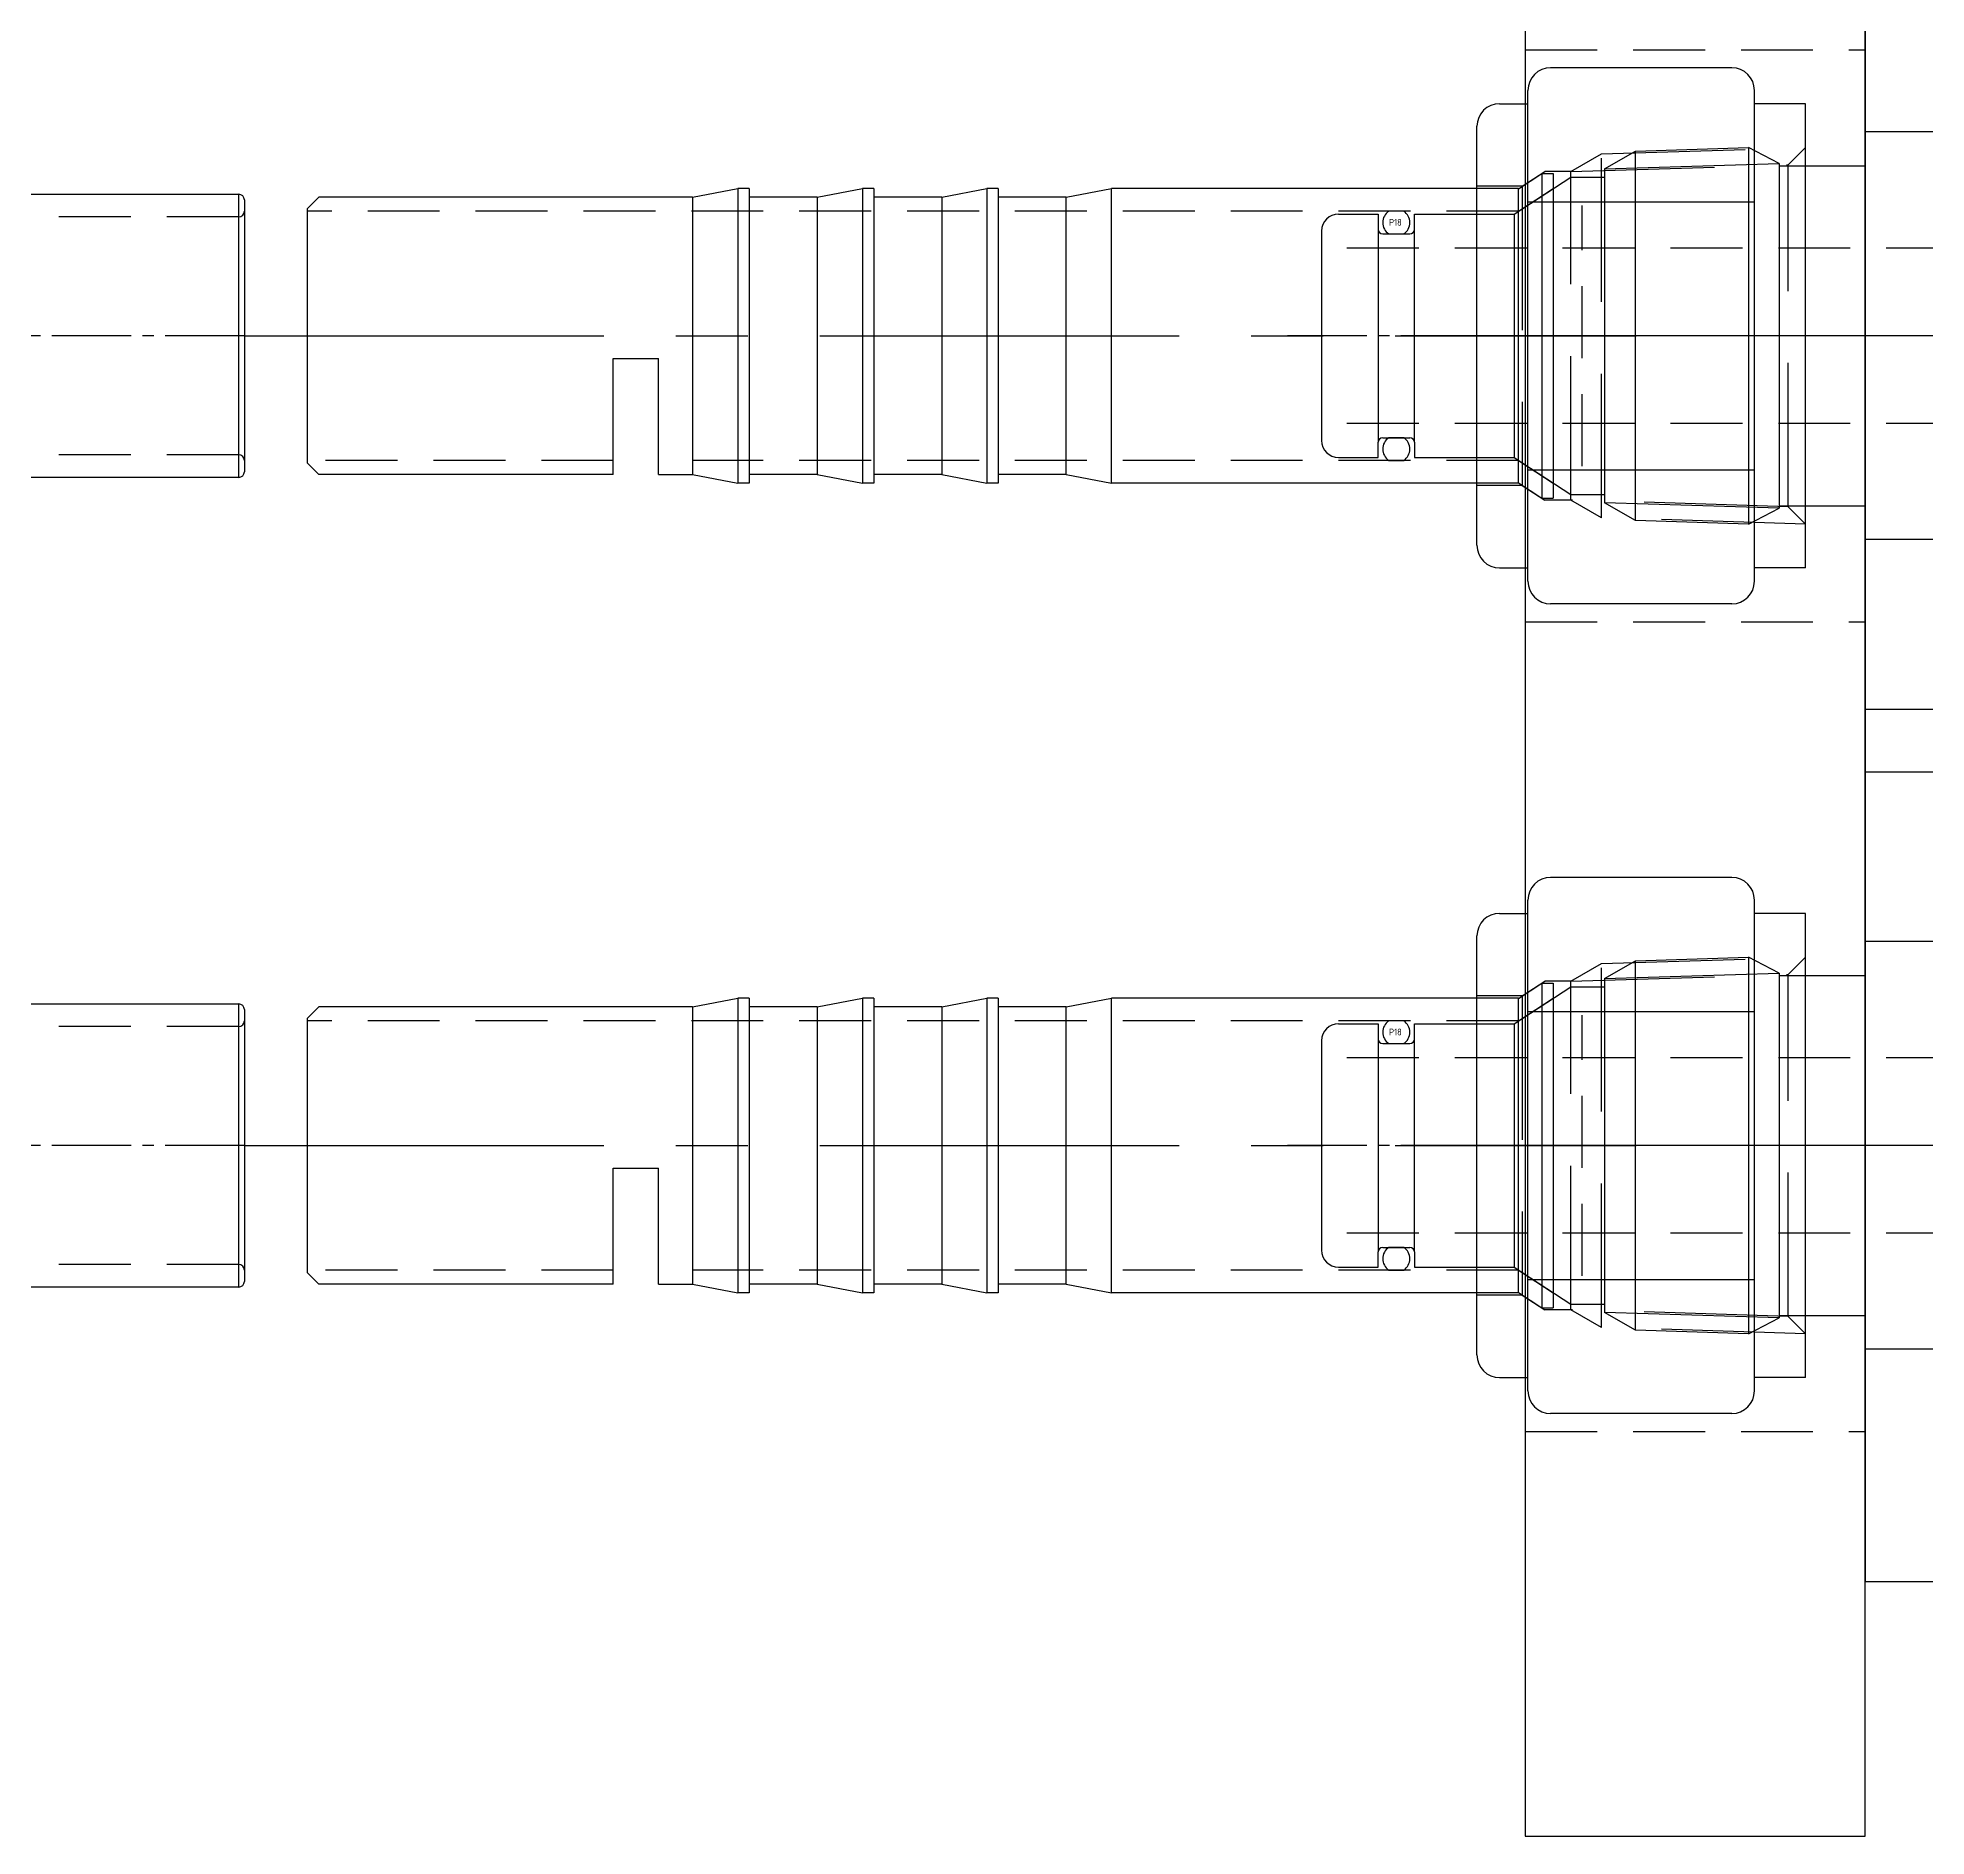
# Model space of a CAD drawing. Header units: millimetres. Extents: x 6089 to 10633, y -545 to 822.
# Drawn here: x 10121.3 to 10288, y 233.4 to 392.2 of the extents above; entities that cross this region are included whole.
import ezdxf
from ezdxf.enums import TextEntityAlignment as Align

# ---------------------------------------------------------------- set-up
doc = ezdxf.new("R2010")
doc.units = ezdxf.units.MM
for name, pattern in [('CENTER', [50.8, 31.75, -6.35, 6.35, -6.35]), ('CENTER1', [10, 7, -1, 1, -1]), ('HIDDEN', [9.525, 6.35, -3.175]), ('HIDDENX2', [19.05, 12.7, -6.35])]:
    doc.linetypes.add(name, pattern=pattern)
doc.layers.add('THIN', color=3, linetype='Continuous')
doc.styles.get("Standard").update_dxf_attribs({"font": 'ISOCP.SHX', "bigfont": 'WHGTXT.SHX'})

# ---------------------------------------------------------------- blocks, each defined once
blk = doc.blocks.new('A$C2CBF475D')
at = {"color": 6}
for p, q in [((-4.08, 12.99), (-2, 14.34)), ((-2, 14.34), (-2, -14.34)), ((-2, 14.34), (-1, 14.34)), ((-1, 14.34), (-1, -14.34)), ((-111, 11.25), (-110, 12.25)), ((-77, 12.25), (-110, 12.25)), ((-77, 12.25), (-73, 13)), ((-77, 12.25), (-77, -12.25)), ((-73, 13), (-73, -13)), ((-72, 13), (-73, 13)), ((-72, 13), (-72, -13)), ((-66, 12.25), (-72, 12.25)), ((-66, 12.25), (-62, 13)), ((-66, 12.25), (-66, -12.25)), ((-62, 13), (-62, -13)), ((-61, 13), (-62, 13)), ((-61, 13), (-61, -13)), ((-55, 12.25), (-61, 12.25)), ((-55, 12.25), (-51, 13)), ((-55, 12.25), (-55, -12.25)), ((-51, 13), (-51, -13)), ((-50, 13), (-51, 13)), ((-50, 13), (-50, -13)), ((-44, 12.25), (-50, 12.25)), ((-44, 12.25), (-40, 13)), ((-44, -12.25), (-44, 12.25)), ((-40, -13), (-40, 13)), ((-4.08, 13), (-40, 13)), ((-4.08, -13), (-4.08, 13)), ((-111, -11.25), (-111, 11.25)), ((-84, -2), (-80, -2)), ((-84, -12.25), (-84, -2)), ((-80, -12.25), (-80, -2)), ((-110, -12.25), (-111, -11.25)), ((-84, -12.25), (-110, -12.25)), ((-80, -12.25), (-77, -12.25)), ((-77, -12.25), (-73, -13)), ((-72, -13), (-73, -13)), ((-66, -12.25), (-72, -12.25)), ((-66, -12.25), (-62, -13)), ((-61, -13), (-62, -13)), ((-55, -12.25), (-61, -12.25)), ((-55, -12.25), (-51, -13)), ((-50, -13), (-51, -13)), ((-44, -12.25), (-50, -12.25)), ((-44, -12.25), (-40, -13)), ((-4.08, -13), (-40, -13)), ((-4.08, -12.99), (-2, -14.34)), ((-2, -14.34), (-1, -14.34))]:
    blk.add_line(p, q, dxfattribs=at)
at = {"color": 2, "linetype": 'HIDDEN'}
for p, q in [((-4.08, 11), (-1, 13)), ((-4.08, 11), (-111, 11)), ((-84, -11), (-111, -11)), ((-4.08, -11), (-77, -11)), ((-4.08, -11), (-1, -13))]:
    blk.add_line(p, q, dxfattribs=at)
at = {"color": 1, "linetype": 'CENTER'}
blk.add_line((-116.57, 0), (6.31, 0), dxfattribs=at)
blk = doc.blocks.new('A$C6E637650')
at = {"color": 230}
for p, q in [((-6.5, 23.67), (-22.5, 23.67)), ((-27, 20.5), (-24.5, 20.5)), ((-24.5, -21.67), (-24.5, 21.67)), ((-4.5, -21.67), (-4.5, 21.67)), ((0, 20.5), (-4.5, 20.5)), ((0, -20.5), (0, 20.5)), ((-29, -18.5), (-29, 18.5)), ((-24.5, 11.84), (-4.5, 11.84)), ((-24.5, -11.84), (-4.5, -11.84)), ((-27, -20.5), (-24.5, -20.5)), ((0, -20.5), (-4.5, -20.5)), ((-6.5, -23.67), (-22.5, -23.67))]:
    blk.add_line(p, q, dxfattribs=at)
at = {"color": 2, "linetype": 'HIDDENX2'}
for p, q in [((-18, -16.06), (-18, 16.06)), ((-25, 13.21), (-23.02, 14.5)), ((-20.71, 14.5), (-23.02, 14.5)), ((-25, 13.21), (-29, 13.21)), ((-25, 13.21), (-25, -13.21)), ((-25, -13.21), (-29, -13.21)), ((-25, -13.21), (-23.02, -14.5)), ((-20.71, -14.5), (-23.02, -14.5))]:
    blk.add_line(p, q, dxfattribs=at)
at = {"color": 1, "linetype": 'CENTER1'}
blk.add_line((5, 0), (-34, 0), dxfattribs=at)
at = {"color": 2, "linetype": 'HIDDENX2'}
for points in [[(-20.71, 14.5), (-18, 16.06), (0, 16.62)], [(-1.53, -15.1), (-20.71, -14.5), (-20.71, 14.5), (-1.53, 15.1)], [(0, -16.62), (-1.53, -15.1), (-1.53, 15.1), (0, 16.62)], [(0, -16.62), (-18, -16.06), (-20.71, -14.5)]]:
    blk.add_lwpolyline(points, dxfattribs=at)
at = {"color": 230}
for centre, start, end in [((-22.5, 21.67), 90, 180), ((-6.5, 21.67), 360, 90), ((-27, 18.5), 90, 180), ((-27, -18.5), 180, 270), ((-22.5, -21.67), 180, 270), ((-6.5, -21.67), 270, 0)]:
    blk.add_arc(centre, 2, start, end, dxfattribs=at)
blk = doc.blocks.new('A$C2D394BA5')
at = {"color": 30}
for p, q in [((-89, 18), (-114, 18)), ((-144.99, 10.75), (-139.99, 14)), ((-139.99, 14), (-136.99, 14)), ((-121.58, 15), (-114, 15)), ((-160.49, 10.75), (-156.99, 10.75)), ((-156.99, 10.75), (-156.99, 9.4)), ((-153.79, 10.75), (-144.99, 10.75)), ((-153.79, 9.4), (-153.79, 10.75)), ((-144.99, 10.75), (-144.99, -10.75)), ((-161.99, 9.25), (-161.99, -9.25)), ((-156.99, 9.4), (-156.99, -9.4)), ((-156.59, 9), (-154.19, 9)), ((-153.79, -9.4), (-153.79, 9.4)), ((-156.99, -10.75), (-156.99, -9.4)), ((-156.59, -9), (-154.19, -9)), ((-153.79, -9.4), (-153.79, -10.75)), ((-160.49, -10.75), (-156.99, -10.75)), ((-153.79, -10.75), (-144.99, -10.75)), ((-144.99, -10.75), (-139.99, -14)), ((-139.99, -14), (-136.99, -14)), ((-121.58, -15), (-114, -15)), ((-89, -18), (-114, -18))]:
    blk.add_line(p, q, dxfattribs=at)
for p, q in [((-134.28, -16.31), (-134.28, 16.31)), ((-124.28, 16.62), (-124.28, -16.62)), ((-136.99, 14.75), (-136.99, -14.75))]:
    blk.add_line(p, q)
at = {"color": 2, "linetype": 'HIDDEN'}
for p, q in [((-138.99, -11.5), (-138.99, 11.5)), ((-1, 7.75), (-161.99, 7.75)), ((-1, -7.75), (-161.99, -7.75))]:
    blk.add_line(p, q, dxfattribs=at)
at = {"color": 1, "linetype": 'CENTER1'}
blk.add_line((2, 0), (-164.99, 0), dxfattribs=at)
at = {"color": 30}
blk.add_lwpolyline([(-114, 38.5), (-114, -38.5), (-89, -38.5), (-89, 38.5)], close=True, dxfattribs=at)
blk.add_lwpolyline([(-136.99, 14.75), (-121.58, 15.23), (-121.58, -15.23), (-136.99, -14.75)])
for points in [[(-156.05, 11, 0.536675), (-156.05, 9), (-154.73, 9, 0.536675), (-154.73, 11)], [(-156.05, -9, 0.536675), (-156.05, -11), (-154.73, -11, 0.536675), (-154.73, -9)]]:
    blk.add_lwpolyline(points, format="xyb", close=True)
for centre, radius, start, end in [((-160.49, 9.25), 1.5, 90, 180), ((-156.59, 9.4), 0.4, 180, 270), ((-154.19, 9.4), 0.4, 270, 0), ((-160.49, -9.25), 1.5, 180, 270), ((-156.59, -9.4), 0.4, 90, 180), ((-154.19, -9.4), 0.4, 0, 90)]:
    blk.add_arc(centre, radius, start, end, dxfattribs=at)
at = {"layer": 'THIN'}
for p, q in [((-136.99, 14.75), (-134.28, 16.31)), ((-134.28, 16.31), (-124.28, 16.62)), ((-121.58, 15.23), (-124.28, 16.62)), ((-134.28, -16.31), (-136.99, -14.75)), ((-124.28, -16.62), (-134.28, -16.31)), ((-124.28, -16.62), (-121.58, -15.23))]:
    blk.add_line(p, q, dxfattribs=at)
at = {"color": 2}
blk.add_text('P18', height=0.6, dxfattribs=at).set_placement((-156.03, 10.02), align=Align.MIDDLE_LEFT)
blk = doc.blocks.new('A$C0E9F71E9')
at = {"color": 2, "linetype": 'HIDDEN'}
for p, q in [((-30, 96.75), (0, 96.75)), ((-30, 25.25), (0, 25.25)), ((-30, -25.25), (0, -25.25)), ((-30, -96.75), (0, -96.75))]:
    blk.add_line(p, q, dxfattribs=at)
at = {"color": 32}
blk.add_lwpolyline([(-30, -132.5), (0, -132.5), (0, 132.5), (-30, 132.5)], close=True, dxfattribs=at)
blk = doc.blocks.new('A$C3B655BF2')
at = {"color": 6}
for p, q in [((132, 12.5), (184.5, 12.5)), ((184.5, -12.5), (184.5, 12.5)), ((185, 12), (185, 11)), ((185, 11), (185, -11)), ((185, -11), (185, -12)), ((184.5, -12.5), (132, -12.5))]:
    blk.add_line(p, q, dxfattribs=at)
at = {"color": 2, "linetype": 'HIDDEN'}
for p, q in [((184.5, 10.5), (98, 10.5)), ((184.5, -10.5), (85.4, -10.5))]:
    blk.add_line(p, q, dxfattribs=at)
at = {"color": 1, "linetype": 'CENTER1'}
blk.add_line((185, 0), (0, 0), dxfattribs=at)
at = {"color": 6}
for centre, start, end in [((184.5, 12), 0, 90), ((184.5, 11), 270, 0), ((184.5, -11), 0, 90), ((184.5, -12), 270, 0)]:
    blk.add_arc(centre, 0.5, start, end, dxfattribs=at)

msp = doc.modelspace()

# ---------------------------------------------------------------- block references
for name, p in [('A$C0E9F71E9', (10282.601, 365.861)), ('A$C2D394BA5', (10396.596, 365.861)), ('A$C3B655BF2', (9954.5, 365.861)), ('A$C6E637650', (10277.333, 365.861)), ('A$C2CBF475D', (10256.067, 365.861)), ('A$C2D394BA5', (10396.596, 294.361)), ('A$C3B655BF2', (9954.5, 294.361)), ('A$C6E637650', (10277.333, 294.361)), ('A$C2CBF475D', (10256.067, 294.361))]:
    msp.add_blockref(name, p)

doc.saveas('drawing.dxf')
